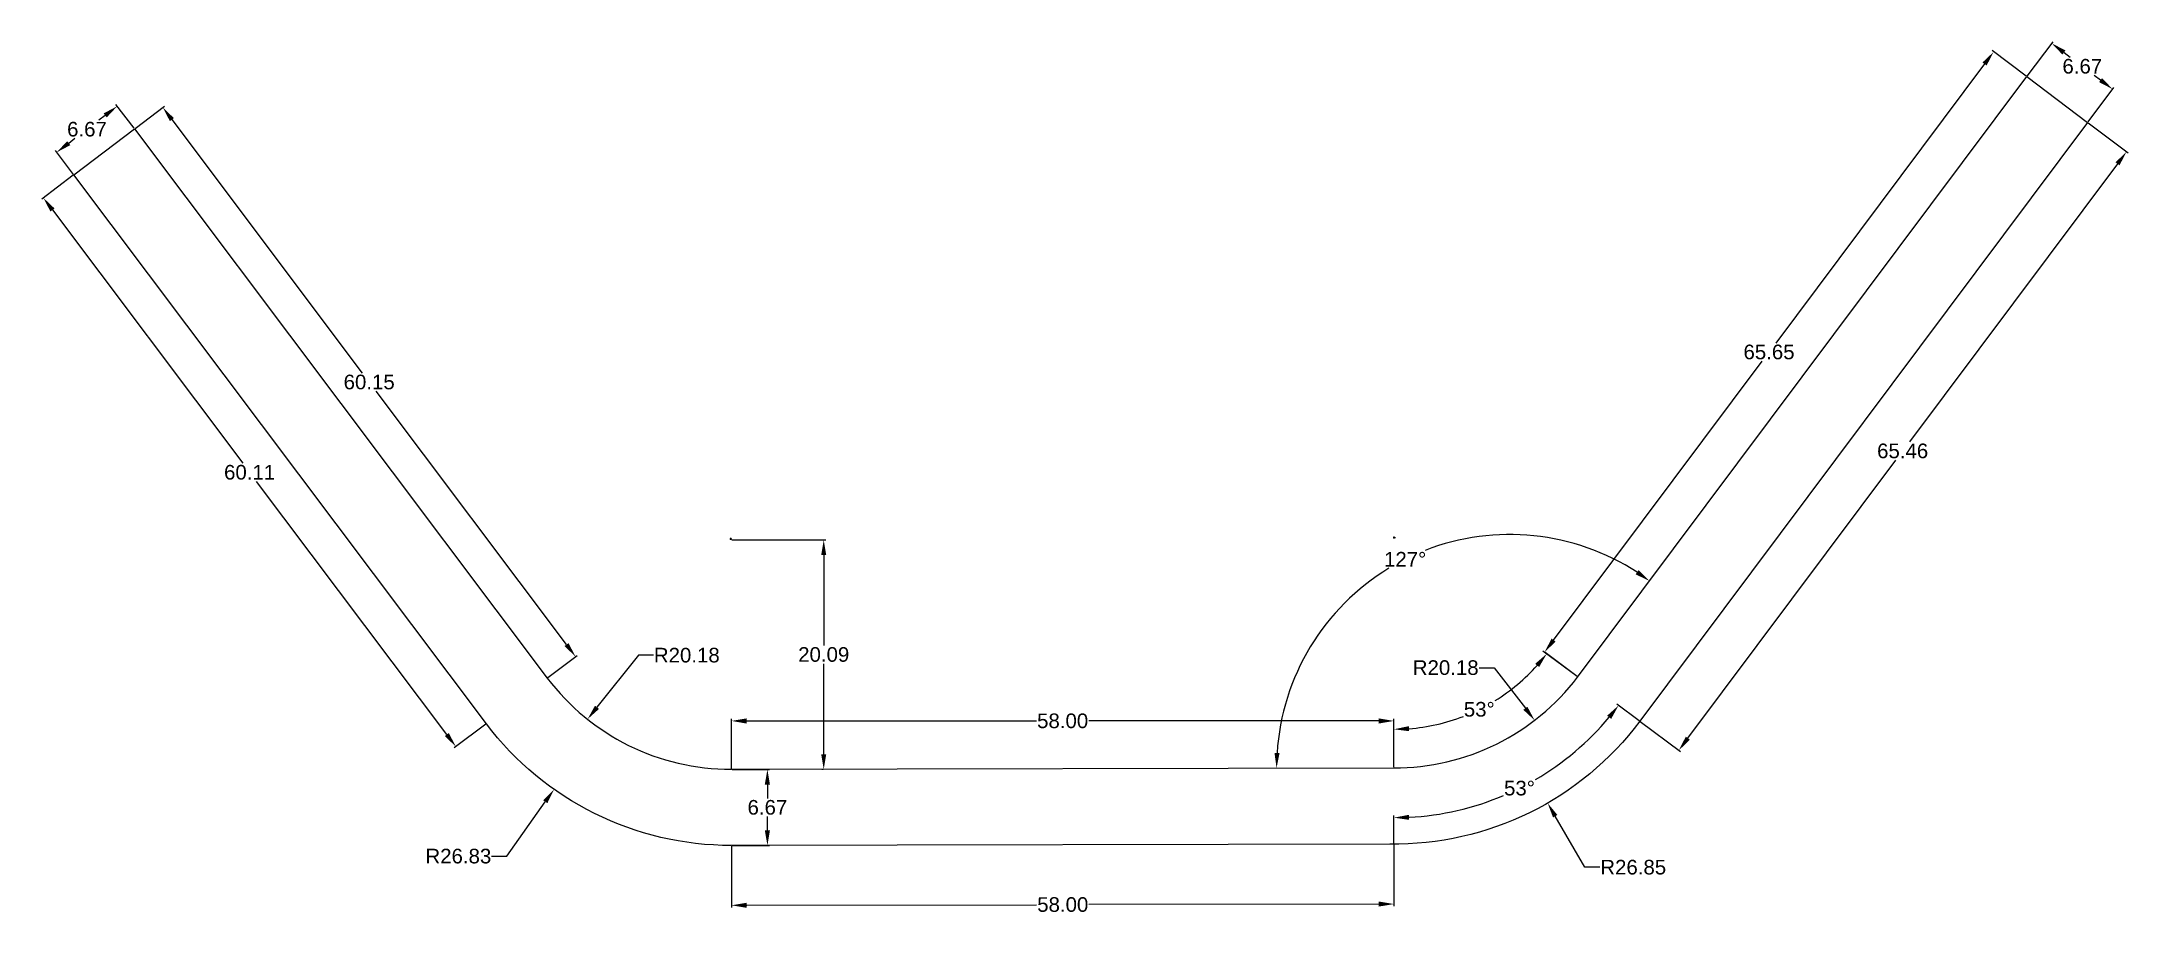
# Model space of a CAD drawing. Header units: centimetres. Extents: x 15 to 197, y 14 to 90.
import ezdxf

# ---------------------------------------------------------------- set-up
doc = ezdxf.new("R2010")
doc.units = ezdxf.units.CM
doc.header["$MEASUREMENT"] = 0
doc.layers.add('cotari', color=50, linetype='Continuous', lineweight=30)
doc.layers.add('vedere lateral', color=30, linetype='Continuous', lineweight=25)
doc.styles.get("Standard").update_dxf_attribs({"font": 'arial.ttf'})
doc.dimstyles.get("Standard").update_dxf_attribs({"dimtxt": 1.28, "dimasz": 1.33, "dimexe": 0.18, "dimexo": 0.0625, "dimgap": 0.14, "dimtad": 0, "dimtih": 1, "dimtoh": 1, "dimzin": 0, "dimdsep": 46, "dimtxsty": 'Standard', "dimcen": 0.09, "dimadec": 0, "dimazin": 0, "dimtfac": 1, "dimtofl": 0, "dimtmove": 0, "dimatfit": 3, "dimfxl": 1, "dimtolj": 1, "dimtzin": 0, "dimarcsym": 0})

# ---------------------------------------------------------------- blocks, each defined once
blk = doc.blocks.new('*D16')
at = {"layer": 'cotari', "color": 0, "lineweight": -2, "transparency": 16777216}
for p, q in [((75.06, 26.84), (75.06, 31.19)), ((133.06, 26.95), (133.06, 31.19)), ((76.39, 31.01), (101.76, 31.01)), ((131.73, 31.01), (106.35, 31.01))]:
    blk.add_line(p, q, dxfattribs=at)
at = {"layer": 'cotari', "color": 0, "transparency": 16777216}
for points in [[(76.39, 31.23), (76.39, 30.78), (75.06, 31.01)], [(131.73, 31.23), (131.73, 30.78), (133.06, 31.01)]]:
    blk.add_solid(points, dxfattribs=at)
at = {"layer": 'Defpoints', "color": 0, "transparency": 16777216}
for p in [(133.06, 31.01), (75.06, 26.77), (133.06, 26.89)]:
    blk.add_point(p, dxfattribs=at)
at = {"layer": 'cotari', "color": 0, "transparency": 16777216, "insert": (104.06, 31.01), "char_height": 1.28, "attachment_point": 5}
blk.add_mtext('\\A1;58.00', dxfattribs=at)
blk = doc.blocks.new('*D18')
at = {"layer": 'cotari', "color": 0, "lineweight": -2, "transparency": 16777216}
for p, q in [((75.12, 26.77), (78.39, 26.77)), ((78.21, 25.44), (78.21, 24.23)), ((78.21, 21.44), (78.21, 22.65)), ((75.12, 20.11), (78.39, 20.11))]:
    blk.add_line(p, q, dxfattribs=at)
at = {"layer": 'cotari', "color": 0, "transparency": 16777216}
for points in [[(77.98, 25.44), (78.43, 25.44), (78.21, 26.77)], [(77.98, 21.44), (78.43, 21.44), (78.21, 20.11)]]:
    blk.add_solid(points, dxfattribs=at)
at = {"layer": 'Defpoints', "color": 0, "transparency": 16777216}
for p in [(75.06, 26.77), (78.21, 26.77), (75.06, 20.11)]:
    blk.add_point(p, dxfattribs=at)
at = {"layer": 'cotari', "color": 0, "transparency": 16777216, "insert": (78.21, 23.44), "char_height": 1.28, "attachment_point": 5}
blk.add_mtext('\\A1;6.67', dxfattribs=at)
blk = doc.blocks.new('*D19')
at = {"layer": 'cotari', "color": 0, "lineweight": -2, "transparency": 16777216}
for p, q in [((133.06, 20.16), (133.07, 14.8)), ((75.06, 20.04), (75.07, 14.69)), ((76.4, 14.87), (101.77, 14.92)), ((131.74, 14.98), (106.36, 14.93))]:
    blk.add_line(p, q, dxfattribs=at)
at = {"layer": 'cotari', "color": 0, "transparency": 16777216}
for points in [[(76.4, 15.09), (76.4, 14.65), (75.07, 14.87)], [(131.74, 15.2), (131.74, 14.76), (133.07, 14.98)]]:
    blk.add_solid(points, dxfattribs=at)
at = {"layer": 'Defpoints', "color": 0, "transparency": 16777216}
for p in [(75.06, 20.11), (133.06, 20.22), (75.07, 14.87)]:
    blk.add_point(p, dxfattribs=at)
at = {"layer": 'cotari', "color": 0, "transparency": 16777216, "insert": (104.07, 14.93), "char_height": 1.28, "attachment_point": 5}
blk.add_mtext('\\A1;58.00', dxfattribs=at)
blk = doc.blocks.new('*D20')
at = {"layer": 'cotari', "color": 0, "lineweight": -2, "transparency": 16777216}
for p, q in [((133.01, 47.07), (133.19, 47.07)), ((133.1, 46.98), (133.1, 47.16)), ((149.77, 18.2), (147.19, 22.67)), ((151.1, 18.2), (149.77, 18.2))]:
    blk.add_line(p, q, dxfattribs=at)
at = {"layer": 'cotari', "color": 0, "transparency": 16777216}
blk.add_solid([(147.38, 22.78), (147, 22.56), (146.52, 23.82)], dxfattribs=at)
at = {"layer": 'Defpoints', "color": 0, "transparency": 16777216}
for p in [(133.1, 47.07), (146.52, 23.82)]:
    blk.add_point(p, dxfattribs=at)
at = {"layer": 'cotari', "color": 0, "transparency": 16777216, "insert": (154.02, 18.2), "char_height": 1.28, "attachment_point": 5}
blk.add_mtext('\\A1;R26.85', dxfattribs=at)
blk = doc.blocks.new('*D21')
at = {"layer": 'cotari', "color": 0, "lineweight": -2, "transparency": 16777216}
for p, q in [((140.52, 35.67), (141.85, 35.67)), ((141.85, 35.67), (144.58, 32.12))]:
    blk.add_line(p, q, dxfattribs=at)
at = {"layer": 'cotari', "color": 0, "transparency": 16777216}
blk.add_solid([(144.75, 32.25), (144.4, 31.98), (145.39, 31.06)], dxfattribs=at)
at = {"layer": 'Defpoints', "color": 0, "transparency": 16777216}
for p in [(133.1, 47.07), (145.39, 31.06)]:
    blk.add_point(p, dxfattribs=at)
at = {"layer": 'cotari', "color": 0, "transparency": 16777216, "insert": (137.6, 35.67), "char_height": 1.28, "attachment_point": 5}
blk.add_mtext('\\A1;R20.18', dxfattribs=at)
blk = doc.blocks.new('*D22')
at = {"layer": 'cotari', "color": 0, "lineweight": -2, "transparency": 16777216}
for p, q in [((66.91, 36.76), (63.28, 32.2)), ((68.24, 36.76), (66.91, 36.76))]:
    blk.add_line(p, q, dxfattribs=at)
at = {"layer": 'cotari', "color": 0, "transparency": 16777216}
blk.add_solid([(63.11, 32.34), (63.46, 32.06), (62.46, 31.16)], dxfattribs=at)
at = {"layer": 'Defpoints', "color": 0, "transparency": 16777216}
for p in [(75.02, 46.95), (62.46, 31.16)]:
    blk.add_point(p, dxfattribs=at)
at = {"layer": 'cotari', "color": 0, "transparency": 16777216, "insert": (71.15, 36.76), "char_height": 1.28, "attachment_point": 5}
blk.add_mtext('\\A1;R20.18', dxfattribs=at)
blk = doc.blocks.new('*D23')
at = {"layer": 'cotari', "color": 0, "lineweight": -2, "transparency": 16777216}
for p, q in [((74.92, 46.94), (75.1, 46.94)), ((75.01, 46.85), (75.01, 47.03)), ((55.4, 19.17), (58.76, 23.93)), ((54.06, 19.17), (55.4, 19.17))]:
    blk.add_line(p, q, dxfattribs=at)
at = {"layer": 'cotari', "color": 0, "transparency": 16777216}
blk.add_solid([(58.58, 24.06), (58.94, 23.81), (59.53, 25.02)], dxfattribs=at)
at = {"layer": 'Defpoints', "color": 0, "transparency": 16777216}
for p in [(75.01, 46.94), (59.53, 25.02)]:
    blk.add_point(p, dxfattribs=at)
at = {"layer": 'cotari', "color": 0, "transparency": 16777216, "insert": (51.15, 19.17), "char_height": 1.28, "attachment_point": 5}
blk.add_mtext('\\A1;R26.83', dxfattribs=at)
blk = doc.blocks.new('*D24')
at = {"layer": 'cotari', "color": 0, "lineweight": -2, "transparency": 16777216}
for p, q in [((75.08, 46.86), (83.32, 46.86)), ((83.14, 45.53), (83.14, 37.61)), ((83.14, 28.1), (83.14, 36.02)), ((83.08, 26.77), (82.96, 26.77))]:
    blk.add_line(p, q, dxfattribs=at)
at = {"layer": 'cotari', "color": 0, "transparency": 16777216}
for points in [[(82.92, 45.53), (83.36, 45.53), (83.14, 46.86)], [(82.92, 28.1), (83.36, 28.1), (83.14, 26.77)]]:
    blk.add_solid(points, dxfattribs=at)
at = {"layer": 'Defpoints', "color": 0, "transparency": 16777216}
for p in [(75.02, 46.86), (83.14, 26.77), (83.14, 26.77)]:
    blk.add_point(p, dxfattribs=at)
at = {"layer": 'cotari', "color": 0, "transparency": 16777216, "insert": (83.14, 36.82), "char_height": 1.28, "attachment_point": 5}
blk.add_mtext('\\A1;20.09', dxfattribs=at)
blk = doc.blocks.new('*D25')
at = {"layer": 'cotari', "color": 0, "lineweight": -2, "transparency": 16777216}
for p, q in [((22.75, 82.89), (21.17, 84.97)), ((20.22, 84.02), (19.67, 83.6)), ((17.44, 78.85), (15.86, 80.93)), ((17.03, 81.59), (17.58, 82.01))]:
    blk.add_line(p, q, dxfattribs=at)
at = {"layer": 'cotari', "color": 0, "transparency": 16777216}
for points in [[(20.09, 84.19), (20.36, 83.84), (21.28, 84.82)], [(16.9, 81.76), (17.17, 81.41), (15.97, 80.78)]]:
    blk.add_solid(points, dxfattribs=at)
at = {"layer": 'Defpoints', "color": 0, "transparency": 16777216}
for p in [(21.28, 84.82), (22.79, 82.84), (17.48, 78.8)]:
    blk.add_point(p, dxfattribs=at)
at = {"layer": 'cotari', "color": 0, "transparency": 16777216, "insert": (18.63, 82.8), "char_height": 1.28, "attachment_point": 5}
blk.add_mtext('\\A1;6.67', dxfattribs=at)
blk = doc.blocks.new('*D26')
at = {"layer": 'cotari', "color": 0, "lineweight": -2, "transparency": 16777216}
for p, q in [((17.43, 78.77), (14.67, 76.69)), ((15.61, 75.74), (32.28, 53.57)), ((50.14, 29.81), (33.47, 51.98)), ((53.55, 30.72), (50.79, 28.64))]:
    blk.add_line(p, q, dxfattribs=at)
at = {"layer": 'cotari', "color": 0, "transparency": 16777216}
for points in [[(15.79, 75.87), (15.43, 75.6), (14.81, 76.8)], [(50.31, 29.95), (49.96, 29.68), (50.94, 28.75)]]:
    blk.add_solid(points, dxfattribs=at)
at = {"layer": 'Defpoints', "color": 0, "transparency": 16777216}
for p in [(17.48, 78.8), (14.81, 76.8), (53.6, 30.75)]:
    blk.add_point(p, dxfattribs=at)
at = {"layer": 'cotari', "color": 0, "transparency": 16777216, "insert": (32.87, 52.77), "char_height": 1.28, "attachment_point": 5}
blk.add_mtext('\\A1;60.11', dxfattribs=at)
blk = doc.blocks.new('*D27')
at = {"layer": 'cotari', "color": 0, "lineweight": -2, "transparency": 16777216}
for p, q in [((22.84, 82.88), (25.41, 84.82)), ((26.07, 83.65), (42.74, 61.46)), ((60.62, 37.69), (43.94, 59.87)), ((58.98, 34.8), (61.56, 36.74))]:
    blk.add_line(p, q, dxfattribs=at)
at = {"layer": 'cotari', "color": 0, "transparency": 16777216}
for points in [[(26.24, 83.78), (25.89, 83.51), (25.27, 84.71)], [(60.79, 37.82), (60.44, 37.56), (61.42, 36.63)]]:
    blk.add_solid(points, dxfattribs=at)
at = {"layer": 'Defpoints', "color": 0, "transparency": 16777216}
for p in [(22.79, 82.84), (61.42, 36.63), (58.93, 34.76)]:
    blk.add_point(p, dxfattribs=at)
at = {"layer": 'cotari', "color": 0, "transparency": 16777216, "insert": (43.34, 60.67), "char_height": 1.28, "attachment_point": 5}
blk.add_mtext('\\A1;60.15', dxfattribs=at)
blk = doc.blocks.new('*D28')
at = {"layer": 'cotari', "color": 0, "lineweight": -2, "transparency": 16777216}
for p, q in [((188.43, 87.45), (185.44, 89.69)), ((184.78, 88.52), (166.51, 64.09)), ((147.05, 38.08), (165.32, 62.51)), ((149.1, 34.89), (146.11, 37.13))]:
    blk.add_line(p, q, dxfattribs=at)
at = {"layer": 'cotari', "color": 0, "transparency": 16777216}
for points in [[(184.6, 88.65), (184.96, 88.38), (185.58, 89.58)], [(146.87, 38.22), (147.22, 37.95), (146.25, 37.02)]]:
    blk.add_solid(points, dxfattribs=at)
at = {"layer": 'Defpoints', "color": 0, "transparency": 16777216}
for p in [(185.58, 89.58), (188.48, 87.41), (149.15, 34.85)]:
    blk.add_point(p, dxfattribs=at)
at = {"layer": 'cotari', "color": 0, "transparency": 16777216, "insert": (165.91, 63.3), "char_height": 1.28, "attachment_point": 5}
blk.add_mtext('\\A1;65.65', dxfattribs=at)
blk = doc.blocks.new('*D29')
at = {"layer": 'cotari', "color": 0, "lineweight": -2, "transparency": 16777216}
for p, q in [((193.86, 83.36), (197.37, 80.74)), ((196.42, 79.78), (178.21, 55.43)), ((158.8, 29.5), (177.02, 53.84)), ((154.64, 30.95), (158.15, 28.32))]:
    blk.add_line(p, q, dxfattribs=at)
at = {"layer": 'cotari', "color": 0, "transparency": 16777216}
for points in [[(196.25, 79.91), (196.6, 79.65), (197.22, 80.84)], [(158.62, 29.63), (158.98, 29.36), (158.01, 28.43)]]:
    blk.add_solid(points, dxfattribs=at)
at = {"layer": 'Defpoints', "color": 0, "transparency": 16777216}
for p in [(193.81, 83.4), (154.59, 30.98), (158.01, 28.43)]:
    blk.add_point(p, dxfattribs=at)
at = {"layer": 'cotari', "color": 0, "transparency": 16777216, "insert": (177.61, 54.64), "char_height": 1.28, "attachment_point": 5}
blk.add_mtext('\\A1;65.46', dxfattribs=at)
blk = doc.blocks.new('*D30')
at = {"layer": 'cotari', "color": 0, "lineweight": -2, "transparency": 16777216}
for p, q in [((188.52, 87.46), (190.78, 90.46)), ((191.74, 89.52), (192.29, 89.11)), ((193.85, 83.45), (196.11, 86.45)), ((194.94, 87.11), (194.39, 87.52))]:
    blk.add_line(p, q, dxfattribs=at)
at = {"layer": 'cotari', "color": 0, "transparency": 16777216}
for points in [[(191.87, 89.7), (191.6, 89.34), (190.67, 90.32)], [(195.07, 87.28), (194.81, 86.93), (196, 86.31)]]:
    blk.add_solid(points, dxfattribs=at)
at = {"layer": 'Defpoints', "color": 0, "transparency": 16777216}
for p in [(190.67, 90.32), (188.48, 87.41), (193.81, 83.4)]:
    blk.add_point(p, dxfattribs=at)
at = {"layer": 'cotari', "color": 0, "transparency": 16777216, "insert": (193.34, 88.31), "char_height": 1.28, "attachment_point": 5}
blk.add_mtext('\\A1;6.67', dxfattribs=at)
blk = doc.blocks.new('*D31')
at = {"layer": 'cotari', "color": 0, "lineweight": -2, "transparency": 16777216}
for start, end in [(56.9266, 111.2446), (121.1961, 176.3842)]:
    blk.add_arc((143.21, 26.91), 20.42, start, end, dxfattribs=at)
at = {"layer": 'cotari', "color": 0, "transparency": 16777216}
for points in [[(154.49, 44.21), (154.23, 43.84), (155.45, 43.26)], [(123.05, 28.19), (122.61, 28.21), (122.79, 26.87)]]:
    blk.add_solid(points, dxfattribs=at)
at = {"layer": 'Defpoints', "color": 0, "transparency": 16777216}
for p in [(188.48, 87.41), (141.26, 47.24), (149.15, 34.85), (75.06, 26.77), (133.06, 26.89)]:
    blk.add_point(p, dxfattribs=at)
at = {"layer": 'cotari', "color": 0, "transparency": 16777216, "insert": (134.05, 45.16), "char_height": 1.28, "attachment_point": 5}
blk.add_mtext('\\A1;127°', dxfattribs=at)
blk = doc.blocks.new('*D32')
at = {"layer": 'cotari', "color": 0, "lineweight": -2, "transparency": 16777216}
for p, q in [((149.1, 34.89), (146.31, 37.01)), ((133.06, 26.95), (133.06, 30.46))]:
    blk.add_line(p, q, dxfattribs=at)
for start, end in [(301.7524, 318.1849), (274.4236, 291.1018)]:
    blk.add_arc((133.1, 47.07), 16.79, start, end, dxfattribs=at)
at = {"layer": 'cotari', "color": 0, "transparency": 16777216}
for points in [[(145.44, 36.01), (145.78, 35.73), (146.46, 36.9)], [(134.4, 30.11), (134.38, 30.55), (133.06, 30.28)]]:
    blk.add_solid(points, dxfattribs=at)
at = {"layer": 'Defpoints', "color": 0, "transparency": 16777216}
for p in [(133.1, 47.07), (149.15, 34.85), (138.15, 31.05), (133.06, 26.89)]:
    blk.add_point(p, dxfattribs=at)
at = {"layer": 'cotari', "color": 0, "transparency": 16777216, "insert": (140.54, 32.02), "char_height": 1.28, "attachment_point": 5}
blk.add_mtext('\\A1;53°', dxfattribs=at)
blk = doc.blocks.new('*D33')
at = {"layer": 'cotari', "color": 0, "lineweight": -2, "transparency": 16777216}
for p, q in [((154.54, 31.02), (152.59, 32.48)), ((133.06, 20.28), (133.06, 22.72))]:
    blk.add_line(p, q, dxfattribs=at)
for start, end in [(300.2604, 320.0884), (273.0196, 292.964)]:
    blk.add_arc((133.1, 47.07), 24.53, start, end, dxfattribs=at)
at = {"layer": 'cotari', "color": 0, "transparency": 16777216}
for points in [[(151.74, 31.47), (152.09, 31.19), (152.74, 32.37)], [(134.39, 22.35), (134.38, 22.79), (133.06, 22.54)]]:
    blk.add_solid(points, dxfattribs=at)
at = {"layer": 'Defpoints', "color": 0, "transparency": 16777216}
for p in [(133.1, 47.07), (154.59, 30.98), (140.54, 23.69), (133.06, 20.22)]:
    blk.add_point(p, dxfattribs=at)
at = {"layer": 'cotari', "color": 0, "transparency": 16777216, "insert": (144.06, 25.12), "char_height": 1.28, "attachment_point": 5}
blk.add_mtext('\\A1;53°', dxfattribs=at)

msp = doc.modelspace()

# ---------------------------------------------------------------- linework, layer by layer
at = {"layer": 'vedere lateral'}
msp.add_lwpolyline([(133.056, 20.221), (133.056, 20.221), (75.056, 20.106), (75.056, 20.106, -0.2355151), (53.603, 30.754), (17.48, 78.803), (22.787, 82.844), (58.935, 34.762, 0.2352648), (75.056, 26.773), (75.056, 26.773), (133.056, 26.891, 0.2347335), (149.153, 34.848), (188.482, 87.41), (193.809, 83.396), (154.593, 30.984, -0.2403187), (132.695, 20.224)], format="xyb", dxfattribs=at)

# ---------------------------------------------------------------- dimensions: what is measured, and where the dimension line sits
at = {"layer": 'cotari'}
for p1, p2, distance, picture, middle in [((149.153, 34.848), (188.482, 87.41), 3.626, '*D28', (165.914, 63.301)), ((193.809, 83.396), (188.482, 87.41), -3.643, '*D30', (193.338, 88.313)), ((17.48, 78.803), (22.787, 82.844), 2.487, '*D25', (18.626, 82.803)), ((22.787, 82.844), (58.935, 34.762), 3.103, '*D27', (43.341, 60.668)), ((193.809, 83.396), (154.593, 30.984), 4.261, '*D29', (177.613, 54.637)), ((53.603, 30.754), (17.48, 78.803), 3.337, '*D26', (32.875, 52.774)), ((133.056, 20.221), (75.056, 20.106), 5.237, '*D19', (104.067, 14.926))]:
    dim = msp.add_aligned_dim(p1=p1, p2=p2, distance=distance, dimstyle='Standard', dxfattribs=at)
    dim.commit()
    dim.dimension.update_dxf_attribs({"geometry": picture, "text_midpoint": middle})
dim = msp.add_angular_dim_2l(base=(141.257, 47.239), line1=((149.153, 34.848), (188.482, 87.41)), line2=((75.056, 26.773), (133.056, 26.891)), dimstyle='Standard', dxfattribs=at)
dim.commit()
dim.dimension.update_dxf_attribs({"geometry": '*D31', "text_midpoint": (134.053, 45.163)})
for center, mpoint, picture, middle in [((75.006, 46.939), (59.527, 25.02), '*D23', (51.152, 19.174)), ((75.015, 46.951), (62.456, 31.158), '*D22', (71.155, 36.76)), ((133.097, 47.068), (146.525, 23.82), '*D20', (154.02, 18.197)), ((133.097, 47.068), (145.385, 31.064), '*D21', (137.602, 35.675))]:
    dim = msp.add_radius_dim(center=center, mpoint=mpoint, dimstyle='Standard', dxfattribs=at)
    dim.commit()
    dim.dimension.update_dxf_attribs({"geometry": picture, "text_midpoint": middle, "dimtype": 164})
dim = msp.add_linear_dim(base=(83.139, 26.773), p1=(75.015, 46.861), p2=(83.139, 26.773), angle=90, dimstyle='Standard', dxfattribs=at)
dim.commit()
dim.dimension.update_dxf_attribs({"geometry": '*D24', "text_midpoint": (83.139, 36.817)})
for base, p1, p2, picture, middle in [((138.145, 31.054), (133.056, 26.891), (149.153, 34.848), '*D32', (140.538, 32.016)), ((140.545, 23.695), (133.056, 20.221), (154.593, 30.984), '*D33', (144.063, 25.125))]:
    dim = msp.add_angular_dim_3p(base=base, center=(133.097, 47.068), p1=p1, p2=p2, dimstyle='Standard', dxfattribs=at)
    dim.commit()
    dim.dimension.update_dxf_attribs({"geometry": picture, "text_midpoint": middle})
dim = msp.add_linear_dim(base=(133.056, 31.007), p1=(75.056, 26.773), p2=(133.056, 26.891), dimstyle='Standard', dxfattribs=at)
dim.commit()
dim.dimension.update_dxf_attribs({"geometry": '*D16', "text_midpoint": (104.056, 31.007)})
dim = msp.add_linear_dim(base=(78.206, 26.773), p1=(75.056, 20.106), p2=(75.056, 26.773), angle=90, dimstyle='Standard', dxfattribs=at)
dim.commit()
dim.dimension.update_dxf_attribs({"geometry": '*D18', "text_midpoint": (78.206, 23.439), "dimtype": 161})

doc.saveas('drawing.dxf')
